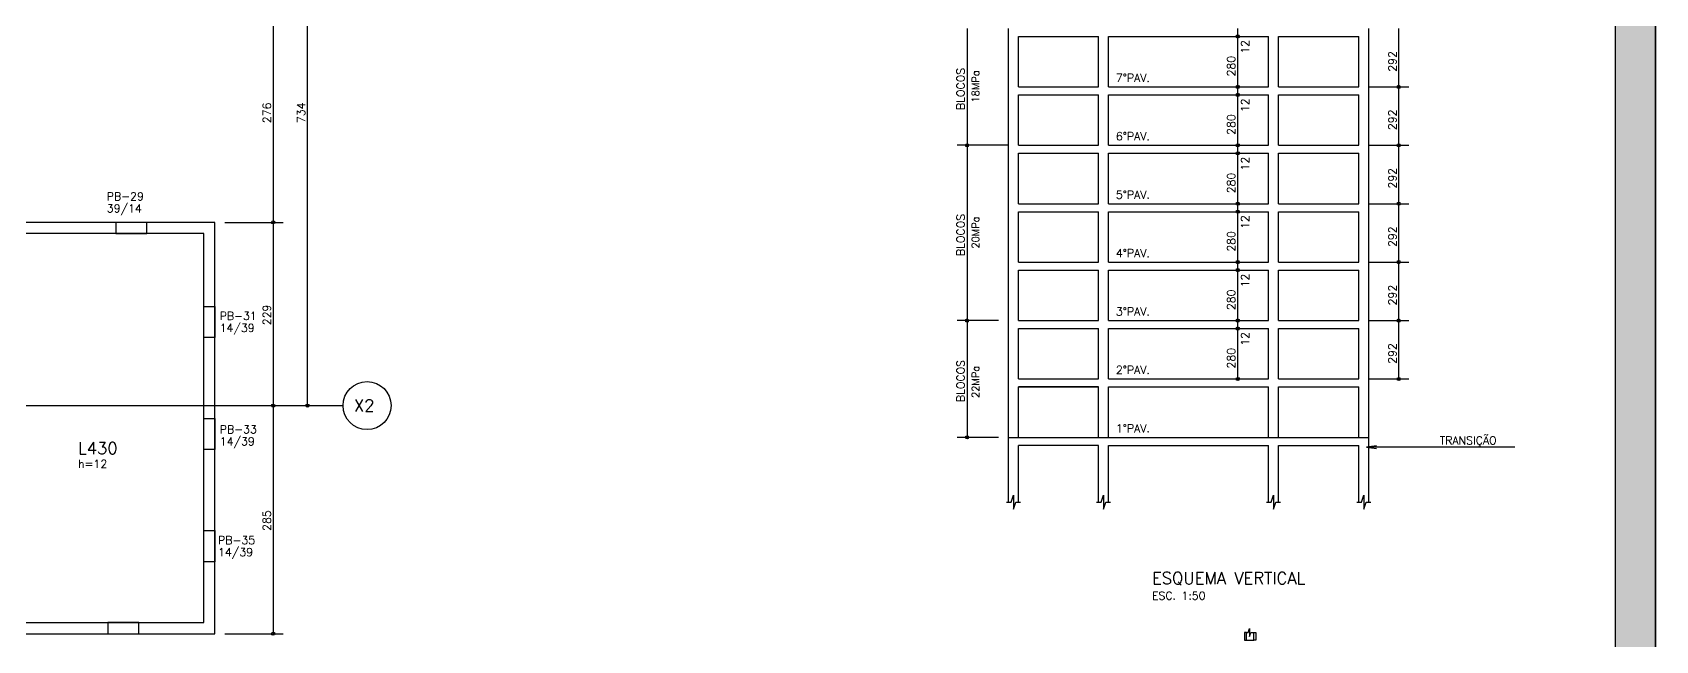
# Model space of a CAD drawing. Extents: x 182 to 6127, y -1204 to 3001.
# Drawn here: x 4099 to 6127, y 944 to 1704 of the extents above; entities that cross this region are included whole.
import ezdxf

# ---------------------------------------------------------------- set-up
doc = ezdxf.new("R2010")
doc.units = 0
doc.header["$LTSCALE"] = 100
doc.header["$MEASUREMENT"] = 0
doc.layers.get('0').update_dxf_attribs({"color": 245, "linetype": 'CONTINUOUS'})
for name, color, linetype in [('01', 7, 'CONTINUOUS'), ('10', 7, 'CONTINUOUS'), ('12', 7, 'CONTINUOUS'), ('13', 7, 'CONTINUOUS'), ('16', 5, 'CONTINUOUS'), ('18', 4, 'CONTINUOUS'), ('2', 7, 'CONTINUOUS'), ('221', 102, 'CONTINUOUS'), ('235', 7, 'CONTINUOUS'), ('248', 5, 'CONTINUOUS'), ('9', 3, 'CONTINUOUS')]:
    doc.layers.add(name, color=color, linetype=linetype)
doc.styles.get("Standard").update_dxf_attribs({"font": 'ROMANS.SHX'})

msp = doc.modelspace()

# ---------------------------------------------------------------- linework, layer by layer
for p, q in [((5318.10879, 1698.977369), (5318.10879, 1708.977365)), ((5768.10861, 1698.977369), (5768.10861, 1708.977365)), ((5318.10879, 1635.977365), (5318.10879, 1698.977369)), ((5330.608785, 1635.977365), (5330.608785, 1698.977369)), ((5330.608785, 1698.977369), (5430.608745, 1698.977369)), ((5430.608745, 1635.977365), (5430.608745, 1698.977369)), ((5430.608745, 1635.977365), (5430.608745, 1698.977369)), ((5443.10874, 1635.977365), (5443.10874, 1698.977369)), ((5443.10874, 1698.977369), (5643.10866, 1698.977369)), ((5643.10866, 1635.977365), (5643.10866, 1698.977369)), ((5655.608655, 1635.977365), (5655.608655, 1698.977369)), ((5655.608655, 1635.977365), (5655.608655, 1698.977369)), ((5655.608655, 1698.977369), (5755.608615, 1698.977369)), ((5755.608615, 1635.977365), (5755.608615, 1698.977369)), ((5768.10861, 1635.977365), (5768.10861, 1698.977369)), ((5318.10879, 1625.977266), (5318.10879, 1635.977262)), ((5318.10879, 1562.977262), (5318.10879, 1625.977266)), ((5330.608785, 1635.977262), (5430.608745, 1635.977262)), ((5330.608785, 1562.977262), (5330.608785, 1625.977266)), ((5330.608785, 1625.977266), (5430.608745, 1625.977266)), ((5430.608745, 1562.977262), (5430.608745, 1625.977266)), ((5430.608745, 1562.977262), (5430.608745, 1625.977266)), ((5443.10874, 1635.977262), (5643.10866, 1635.977262)), ((5443.10874, 1562.977262), (5443.10874, 1625.977266)), ((5443.10874, 1625.977266), (5643.10866, 1625.977266)), ((5643.10866, 1562.977262), (5643.10866, 1625.977266)), ((5655.608655, 1635.977262), (5755.608615, 1635.977262)), ((5655.608655, 1562.977262), (5655.608655, 1625.977266)), ((5655.608655, 1562.977262), (5655.608655, 1625.977266)), ((5655.608655, 1625.977266), (5755.608615, 1625.977266)), ((5755.608615, 1562.977262), (5755.608615, 1625.977266)), ((5768.10861, 1625.977266), (5768.10861, 1635.977262)), ((5768.10861, 1562.977262), (5768.10861, 1625.977266)), ((5318.10879, 1552.977163), (5318.10879, 1562.977159)), ((5330.608785, 1562.977159), (5430.608745, 1562.977159)), ((5443.10874, 1562.977159), (5643.10866, 1562.977159)), ((5655.608655, 1562.977159), (5755.608615, 1562.977159)), ((5768.10861, 1552.977163), (5768.10861, 1562.977159)), ((5318.10879, 1489.977159), (5318.10879, 1552.977163)), ((5330.608785, 1489.977159), (5330.608785, 1552.977163)), ((5330.608785, 1552.977163), (5430.608745, 1552.977163)), ((5430.608745, 1489.977159), (5430.608745, 1552.977163)), ((5430.608745, 1489.977159), (5430.608745, 1552.977163)), ((5443.10874, 1489.977159), (5443.10874, 1552.977163)), ((5443.10874, 1552.977163), (5643.10866, 1552.977163)), ((5643.10866, 1489.977159), (5643.10866, 1552.977163)), ((5655.608655, 1489.977159), (5655.608655, 1552.977163)), ((5655.608655, 1489.977159), (5655.608655, 1552.977163)), ((5655.608655, 1552.977163), (5755.608615, 1552.977163)), ((5755.608615, 1489.977159), (5755.608615, 1552.977163)), ((5768.10861, 1489.977159), (5768.10861, 1552.977163)), ((5318.10879, 1479.977059), (5318.10879, 1489.977055)), ((5330.608785, 1489.977055), (5430.608745, 1489.977055)), ((5443.10874, 1489.977055), (5643.10866, 1489.977055)), ((5655.608655, 1489.977055), (5755.608615, 1489.977055)), ((5768.10861, 1479.977059), (5768.10861, 1489.977055)), ((5318.10879, 1416.977055), (5318.10879, 1479.977059)), ((5330.608785, 1416.977055), (5330.608785, 1479.977059)), ((5330.608785, 1479.977059), (5430.608745, 1479.977059)), ((5430.608745, 1416.977055), (5430.608745, 1479.977059)), ((5430.608745, 1416.977055), (5430.608745, 1479.977059)), ((5443.10874, 1416.977055), (5443.10874, 1479.977059)), ((5443.10874, 1479.977059), (5643.10866, 1479.977059)), ((5643.10866, 1416.977055), (5643.10866, 1479.977059)), ((5655.608655, 1416.977055), (5655.608655, 1479.977059)), ((5655.608655, 1416.977055), (5655.608655, 1479.977059)), ((5655.608655, 1479.977059), (5755.608615, 1479.977059)), ((5755.608615, 1416.977055), (5755.608615, 1479.977059)), ((5768.10861, 1416.977055), (5768.10861, 1479.977059)), ((5318.10879, 1406.976956), (5318.10879, 1416.976952)), ((5318.10879, 1343.976952), (5318.10879, 1406.976956)), ((5330.608785, 1416.976952), (5430.608745, 1416.976952)), ((5330.608785, 1343.976952), (5330.608785, 1406.976956)), ((5330.608785, 1406.976956), (5430.608745, 1406.976956)), ((5430.608745, 1343.976952), (5430.608745, 1406.976956)), ((5430.608745, 1343.976952), (5430.608745, 1406.976956)), ((5443.10874, 1416.976952), (5643.10866, 1416.976952)), ((5443.10874, 1343.976952), (5443.10874, 1406.976956)), ((5443.10874, 1406.976956), (5643.10866, 1406.976956)), ((5643.10866, 1343.976952), (5643.10866, 1406.976956)), ((5655.608655, 1416.976952), (5755.608615, 1416.976952)), ((5655.608655, 1343.976952), (5655.608655, 1406.976956)), ((5655.608655, 1343.976952), (5655.608655, 1406.976956)), ((5655.608655, 1406.976956), (5755.608615, 1406.976956)), ((5755.608615, 1343.976952), (5755.608615, 1406.976956)), ((5768.10861, 1406.976956), (5768.10861, 1416.976952)), ((5768.10861, 1343.976952), (5768.10861, 1406.976956)), ((5318.10879, 1333.976853), (5318.10879, 1343.976849)), ((5330.608785, 1343.976849), (5430.608745, 1343.976849)), ((5443.10874, 1343.976849), (5643.10866, 1343.976849)), ((5655.608655, 1343.976849), (5755.608615, 1343.976849)), ((5768.10861, 1333.976853), (5768.10861, 1343.976849)), ((5318.10879, 1270.976849), (5318.10879, 1333.976853)), ((5330.608785, 1270.976849), (5330.608785, 1333.976853)), ((5330.608785, 1333.976853), (5430.608745, 1333.976853)), ((5430.608745, 1270.976849), (5430.608745, 1333.976853)), ((5430.608745, 1270.976849), (5430.608745, 1333.976853)), ((5443.10874, 1270.976849), (5443.10874, 1333.976853)), ((5443.10874, 1333.976853), (5643.10866, 1333.976853)), ((5643.10866, 1270.976849), (5643.10866, 1333.976853)), ((5655.608655, 1270.976849), (5655.608655, 1333.976853)), ((5655.608655, 1270.976849), (5655.608655, 1333.976853)), ((5655.608655, 1333.976853), (5755.608615, 1333.976853)), ((5755.608615, 1270.976849), (5755.608615, 1333.976853)), ((5768.10861, 1270.976849), (5768.10861, 1333.976853)), ((5318.10879, 1260.976853), (5318.10879, 1270.976849)), ((5318.10879, 1197.976849), (5318.10879, 1260.976853)), ((5330.608785, 1270.976849), (5430.608745, 1270.976849)), ((5430.608745, 1260.976853), (5330.608785, 1260.976853)), ((5330.608785, 1197.976849), (5330.608785, 1260.976853)), ((5330.608785, 1260.976853), (5430.608745, 1260.976853)), ((5430.608745, 1197.976849), (5430.608745, 1260.976853)), ((5430.608745, 1197.976849), (5430.608745, 1260.976853)), ((5443.10874, 1270.976849), (5643.10866, 1270.976849)), ((5443.10874, 1270.976746), (5643.10866, 1270.976746)), ((5443.10874, 1260.976853), (5643.10866, 1260.976853)), ((5443.10874, 1197.976849), (5443.10874, 1260.976853)), ((5443.10874, 1260.976853), (5643.10866, 1260.976853)), ((5643.10866, 1197.976849), (5643.10866, 1260.976853)), ((5655.608655, 1270.976849), (5755.608615, 1270.976849)), ((5655.608655, 1260.976853), (5755.608615, 1260.976853)), ((5655.608655, 1197.976849), (5655.608655, 1260.976853)), ((5655.608655, 1197.976849), (5655.608655, 1260.976853)), ((5655.608655, 1260.976853), (5755.608615, 1260.976853)), ((5755.608615, 1197.976849), (5755.608615, 1260.976853)), ((5768.10861, 1260.976853), (5768.10861, 1270.976849)), ((5768.10861, 1197.976849), (5768.10861, 1260.976853)), ((5318.10879, 1187.976853), (5318.10879, 1197.976849)), ((5318.10879, 1197.976849), (5443.10874, 1197.976849)), ((5443.10874, 1197.976849), (5643.10866, 1197.976849)), ((5443.10874, 1197.976746), (5655.608655, 1197.976746)), ((5655.608655, 1197.976849), (5768.10861, 1197.976849)), ((5768.10861, 1187.976853), (5768.10861, 1197.976849)), ((5318.10879, 1116.976849), (5318.10879, 1187.976853)), ((5318.10879, 1116.976849), (5318.10879, 1187.976853)), ((5330.608785, 1116.976849), (5330.608785, 1187.976853)), ((5430.608745, 1187.976853), (5330.608785, 1187.976853)), ((5430.608745, 1116.976849), (5430.608745, 1187.976853)), ((5430.608745, 1116.976849), (5430.608745, 1187.976853)), ((5443.10874, 1116.976849), (5443.10874, 1187.976853)), ((5443.10874, 1187.976853), (5643.10866, 1187.976853)), ((5643.10866, 1116.976849), (5643.10866, 1187.976853)), ((5655.608655, 1116.976849), (5655.608655, 1187.976853)), ((5655.608655, 1116.976849), (5655.608655, 1187.976853)), ((5655.608655, 1187.976853), (5755.608615, 1187.976853)), ((5755.608615, 1116.976849), (5755.608615, 1187.976853)), ((5768.10861, 1116.976849), (5768.10861, 1187.976853)), ((5768.10861, 1116.976849), (5768.10861, 1187.976853))]:
    msp.add_line(p, q)
for points in [[(181.530458, -1204.290025), (6126.530458, -1204.290025), (6126.530458, 3000.709975), (181.530458, 3000.709975), (181.530458, -1204.290025)], [(6076.530458, 3000.709975), (6126.530458, 3000.709975), (6126.530458, -1204.290025), (6076.530458, -1204.290025), (6076.530458, 3000.709975)], [(306.530458, -1154.290025), (6076.530458, -1154.290025), (6076.530458, 2950.709975), (306.530458, 2950.709975), (306.530458, -1154.290025)], [(5315.60879, 1116.976849), (5321.442133, 1116.976849), (5324.358788, 1125.726846), (5324.358788, 1108.226852), (5327.275459, 1116.976849), (5333.108785, 1116.976849)], [(5428.108745, 1116.976849), (5433.942088, 1116.976849), (5436.858743, 1125.726846), (5436.858743, 1108.226852), (5439.775414, 1116.976849), (5445.60874, 1116.976849)], [(5640.60866, 1116.976849), (5646.442003, 1116.976849), (5649.358658, 1125.726846), (5649.358658, 1108.226852), (5652.275329, 1116.976849), (5658.108655, 1116.976849)], [(5753.108615, 1116.976849), (5758.941958, 1116.976849), (5761.858613, 1125.726846), (5761.858613, 1108.226852), (5764.775284, 1116.976849), (5770.60861, 1116.976849)]]:
    msp.add_lwpolyline(points)
at = {"layer": '01'}
for points in [[(4032.595874, 1226.626464), (4046.595874, 1226.626464), (4046.595874, 966.626464), (4312.595874, 966.626464), (4312.595874, 1452.626464), (3886.595874, 1452.626464), (3886.595874, 1317.626464), (3557.595874, 1317.626464), (3557.595874, 1517.626464), (3227.595874, 1517.626464), (3227.595874, 1597.626464), (3126.595874, 1597.626464), (3126.595874, 966.626464), (3892.595874, 966.626464), (3892.595874, 1226.626464), (3906.595874, 1226.626464), (3906.595874, 966.626464), (4032.595874, 966.626464), (4032.595874, 1226.626464)], [(3571.595874, 952.626464), (4326.595874, 952.626464), (4326.595874, 1466.626464), (3981.595867, 1466.626464)]]:
    msp.add_lwpolyline(points, dxfattribs=at)
at = {"layer": '18'}
msp.add_line((482.595874, 1237.626464), (4486.595874, 1237.626464), dxfattribs=at)
msp.add_circle((4516.595874, 1237.626464), 30, dxfattribs=at)
at = {"layer": '2'}
for points in [[(4241.595874, 1466.626464), (4202.595874, 1466.626464), (4202.595874, 1452.626464), (4241.595874, 1452.626464), (4241.595874, 1466.626464)], [(4312.595874, 1322.626464), (4312.595874, 1361.626464), (4326.595874, 1361.626464), (4326.595874, 1322.626464), (4312.595874, 1322.626464)], [(4312.595874, 1182.626464), (4312.595874, 1221.626464), (4326.595874, 1221.626464), (4326.595874, 1182.626464), (4312.595874, 1182.626464)], [(4312.595874, 1042.626464), (4312.595874, 1081.626464), (4326.595874, 1081.626464), (4326.595874, 1042.626464), (4312.595874, 1042.626464)], [(4192.595874, 952.626464), (4231.595874, 952.626464), (4231.595874, 966.626464), (4192.595874, 966.626464), (4192.595874, 952.626464)]]:
    msp.add_lwpolyline(points, dxfattribs=at)
at = {"layer": '221', "color": 11, "linetype": 'Continuous'}
for p, q in [((4442.150259, 1237.626464), (4442.150259, 1971.626464)), ((4399.392236, 1742.626464), (4399.392236, 1466.626464)), ((5266.250938, 1708.977365), (5266.250938, 1562.977158)), ((5318.108785, 1562.977262), (5253.750938, 1562.977262)), ((5305.60879, 1562.977158), (5253.750938, 1562.977158)), ((5266.250938, 1562.977262), (5266.250938, 1343.976848)), ((4339.095874, 1466.626464), (4411.892236, 1466.626464)), ((4339.095874, 1466.626464), (4411.892236, 1466.626464)), ((4399.392236, 1466.626464), (4399.392236, 1237.626464)), ((5305.608785, 1343.977055), (5253.750938, 1343.977055)), ((5305.60879, 1343.976848), (5253.750938, 1343.976848)), ((5266.250938, 1343.977055), (5266.250938, 1197.976848)), ((4399.392236, 1237.626464), (4399.392236, 952.626464)), ((4409.80701, 1237.626464), (4411.892236, 1237.626464)), ((4409.80701, 1237.626464), (4411.892236, 1237.626464)), ((4451.164326, 1237.626464), (4454.650259, 1237.626464)), ((5305.60879, 1197.976848), (5253.750938, 1197.976848)), ((4339.095874, 952.626464), (4411.892236, 952.626464))]:
    msp.add_line(p, q, dxfattribs=at)
at = {"layer": '221'}
for p, q in [((5604.552236, 1698.977369), (5604.552236, 1708.977365)), ((5805.60861, 1635.977365), (5805.60861, 1708.977365)), ((5604.552236, 1635.977365), (5604.552236, 1698.977369)), ((5604.552236, 1625.977266), (5604.552236, 1635.977262)), ((5604.552236, 1562.977262), (5604.552236, 1625.977266)), ((5768.10861, 1635.977262), (5817.60861, 1635.977262)), ((5789.180246, 1635.977365), (5818.10861, 1635.977365)), ((5789.180246, 1635.977262), (5818.10861, 1635.977262)), ((5805.60861, 1562.977262), (5805.60861, 1635.977262)), ((5604.552236, 1552.977163), (5604.552236, 1562.977159)), ((5768.10861, 1562.977159), (5817.60861, 1562.977159)), ((5789.180246, 1562.977262), (5818.10861, 1562.977262)), ((5789.180246, 1562.977159), (5818.10861, 1562.977159)), ((5805.60861, 1489.977159), (5805.60861, 1562.977159)), ((5604.552236, 1489.977159), (5604.552236, 1552.977163)), ((5604.552236, 1479.977059), (5604.552236, 1489.977055)), ((5768.10861, 1489.977055), (5817.60861, 1489.977055)), ((5789.180246, 1489.977159), (5818.10861, 1489.977159)), ((5789.180246, 1489.977055), (5818.10861, 1489.977055)), ((5805.60861, 1416.977055), (5805.60861, 1489.977055)), ((5604.552236, 1416.977055), (5604.552236, 1479.977059)), ((5604.552236, 1406.976956), (5604.552236, 1416.976952)), ((5604.552236, 1343.976952), (5604.552236, 1406.976956)), ((5768.10861, 1416.976952), (5817.60861, 1416.976952)), ((5789.180246, 1416.977055), (5818.10861, 1416.977055)), ((5789.180246, 1416.976952), (5818.10861, 1416.976952)), ((5805.60861, 1343.976952), (5805.60861, 1416.976952)), ((5604.552236, 1333.976853), (5604.552236, 1343.976849)), ((5768.10861, 1343.976849), (5817.60861, 1343.976849)), ((5789.180246, 1343.976952), (5818.10861, 1343.976952)), ((5789.180246, 1343.976849), (5818.10861, 1343.976849)), ((5805.60861, 1270.976849), (5805.60861, 1343.976849)), ((5604.552236, 1270.976849), (5604.552236, 1333.976853)), ((5768.10861, 1270.976849), (5817.60861, 1270.976849)), ((5789.180246, 1270.976849), (5818.10861, 1270.976849))]:
    msp.add_line(p, q, dxfattribs=at)
at = {"layer": '221', "color": 11, "linetype": 'Continuous'}
msp.add_lwpolyline([(5950.799388, 1185.573279), (5765.412836, 1185.573279), (5777.805897, 1187.204856), (5765.412836, 1185.573279), (5777.805897, 1183.941701)], dxfattribs=at)
at = {"layer": '221'}
for centre, radius in [((5604.552236, 1698.977369), 2), ((5604.552236, 1698.977369), 2), ((5604.552236, 1698.977369), 1), ((5604.552236, 1698.977369), 1), ((5604.552236, 1635.977262), 2), ((5604.552236, 1625.977266), 2), ((5604.552236, 1625.977266), 2), ((5604.552236, 1635.977262), 1), ((5604.552236, 1625.977266), 1), ((5604.552236, 1625.977266), 1), ((5805.60861, 1635.977262), 2), ((5805.60861, 1635.977262), 2), ((5805.60861, 1635.977262), 2), ((5805.60861, 1635.977262), 2), ((5805.60861, 1635.977262), 2), ((5805.60861, 1635.977262), 2), ((5805.60861, 1635.977262), 2), ((5805.60861, 1635.977262), 2), ((5805.60861, 1635.977262), 2), ((5805.60861, 1635.977262), 2), ((5805.60861, 1635.977262), 1), ((5805.60861, 1635.977262), 1), ((5805.60861, 1635.977262), 1), ((5805.60861, 1635.977262), 1), ((5805.60861, 1635.977262), 1), ((5805.60861, 1635.977262), 1), ((5805.60861, 1635.977262), 1), ((5805.60861, 1635.977262), 1), ((5805.60861, 1635.977262), 1), ((5805.60861, 1635.977262), 1), ((5604.552236, 1562.977159), 2), ((5604.552236, 1562.977159), 1), ((5805.60861, 1562.977159), 2), ((5805.60861, 1562.977159), 2), ((5805.60861, 1562.977159), 2), ((5805.60861, 1562.977159), 2), ((5805.60861, 1562.977159), 2), ((5805.60861, 1562.977159), 2), ((5805.60861, 1562.977159), 2), ((5805.60861, 1562.977159), 2), ((5805.60861, 1562.977159), 2), ((5805.60861, 1562.977159), 2), ((5805.60861, 1562.977159), 1), ((5805.60861, 1562.977159), 1), ((5805.60861, 1562.977159), 1), ((5805.60861, 1562.977159), 1), ((5805.60861, 1562.977159), 1), ((5805.60861, 1562.977159), 1), ((5805.60861, 1562.977159), 1), ((5805.60861, 1562.977159), 1), ((5805.60861, 1562.977159), 1), ((5805.60861, 1562.977159), 1), ((5604.552236, 1552.977163), 2), ((5604.552236, 1552.977163), 2), ((5604.552236, 1552.977163), 1), ((5604.552236, 1552.977163), 1), ((5604.552236, 1489.977055), 2), ((5604.552236, 1479.977059), 2), ((5604.552236, 1479.977059), 2), ((5604.552236, 1489.977055), 1), ((5604.552236, 1479.977059), 1), ((5604.552236, 1479.977059), 1), ((5805.60861, 1489.977055), 2), ((5805.60861, 1489.977055), 2), ((5805.60861, 1489.977055), 2), ((5805.60861, 1489.977055), 2), ((5805.60861, 1489.977055), 2), ((5805.60861, 1489.977055), 2), ((5805.60861, 1489.977055), 2), ((5805.60861, 1489.977055), 2), ((5805.60861, 1489.977055), 2), ((5805.60861, 1489.977055), 2), ((5805.60861, 1489.977055), 1), ((5805.60861, 1489.977055), 1), ((5805.60861, 1489.977055), 1), ((5805.60861, 1489.977055), 1), ((5805.60861, 1489.977055), 1), ((5805.60861, 1489.977055), 1), ((5805.60861, 1489.977055), 1), ((5805.60861, 1489.977055), 1), ((5805.60861, 1489.977055), 1), ((5805.60861, 1489.977055), 1), ((5604.552236, 1416.976952), 2), ((5604.552236, 1406.976956), 2), ((5604.552236, 1406.976956), 2), ((5604.552236, 1416.976952), 1), ((5604.552236, 1406.976956), 1), ((5604.552236, 1406.976956), 1), ((5805.60861, 1416.976952), 2), ((5805.60861, 1416.976952), 2), ((5805.60861, 1416.976952), 2), ((5805.60861, 1416.976952), 2), ((5805.60861, 1416.976952), 2), ((5805.60861, 1416.976952), 2), ((5805.60861, 1416.976952), 2), ((5805.60861, 1416.976952), 2), ((5805.60861, 1416.976952), 2), ((5805.60861, 1416.976952), 2), ((5805.60861, 1416.976952), 1), ((5805.60861, 1416.976952), 1), ((5805.60861, 1416.976952), 1), ((5805.60861, 1416.976952), 1), ((5805.60861, 1416.976952), 1), ((5805.60861, 1416.976952), 1), ((5805.60861, 1416.976952), 1), ((5805.60861, 1416.976952), 1), ((5805.60861, 1416.976952), 1), ((5805.60861, 1416.976952), 1), ((5604.552236, 1343.976849), 2), ((5604.552236, 1343.976849), 1), ((5805.60861, 1343.976849), 2), ((5805.60861, 1343.976849), 2), ((5805.60861, 1343.976849), 2), ((5805.60861, 1343.976849), 2), ((5805.60861, 1343.976849), 2), ((5805.60861, 1343.976849), 2), ((5805.60861, 1343.976849), 2), ((5805.60861, 1343.976849), 2), ((5805.60861, 1343.976849), 2), ((5805.60861, 1343.976849), 2), ((5805.60861, 1343.976849), 1), ((5805.60861, 1343.976849), 1), ((5805.60861, 1343.976849), 1), ((5805.60861, 1343.976849), 1), ((5805.60861, 1343.976849), 1), ((5805.60861, 1343.976849), 1), ((5805.60861, 1343.976849), 1), ((5805.60861, 1343.976849), 1), ((5805.60861, 1343.976849), 1), ((5805.60861, 1343.976849), 1), ((5604.552236, 1333.976853), 2), ((5604.552236, 1333.976853), 2), ((5604.552236, 1333.976853), 1), ((5604.552236, 1333.976853), 1), ((5604.552236, 1270.976746), 2), ((5604.552236, 1270.976746), 2), ((5604.552236, 1270.976746), 1), ((5604.552236, 1270.976746), 1), ((5805.60861, 1270.976849), 2), ((5805.60861, 1270.976849), 2), ((5805.60861, 1270.976849), 2), ((5805.60861, 1270.976849), 2), ((5805.60861, 1270.976849), 2), ((5805.60861, 1270.976849), 2), ((5805.60861, 1270.976849), 2), ((5805.60861, 1270.976849), 2), ((5805.60861, 1270.976849), 2), ((5805.60861, 1270.976849), 2), ((5805.60861, 1270.976746), 2), ((5805.60861, 1270.976746), 2), ((5805.60861, 1270.976746), 2), ((5805.60861, 1270.976746), 2), ((5805.60861, 1270.976746), 2), ((5805.60861, 1270.976746), 2), ((5805.60861, 1270.976746), 2), ((5805.60861, 1270.976746), 2), ((5805.60861, 1270.976746), 2), ((5805.60861, 1270.976746), 2), ((5805.60861, 1270.976849), 1), ((5805.60861, 1270.976849), 1), ((5805.60861, 1270.976849), 1), ((5805.60861, 1270.976849), 1), ((5805.60861, 1270.976849), 1), ((5805.60861, 1270.976849), 1), ((5805.60861, 1270.976849), 1), ((5805.60861, 1270.976849), 1), ((5805.60861, 1270.976849), 1), ((5805.60861, 1270.976849), 1), ((5805.60861, 1270.976746), 1), ((5805.60861, 1270.976746), 1), ((5805.60861, 1270.976746), 1), ((5805.60861, 1270.976746), 1), ((5805.60861, 1270.976746), 1), ((5805.60861, 1270.976746), 1), ((5805.60861, 1270.976746), 1), ((5805.60861, 1270.976746), 1), ((5805.60861, 1270.976746), 1), ((5805.60861, 1270.976746), 1)]:
    msp.add_circle(centre, radius, dxfattribs=at)
at = {"layer": '221', "color": 11, "linetype": 'Continuous'}
for centre, radius in [((5266.250938, 1562.977262), 2), ((5266.250938, 1562.977158), 2), ((5266.250938, 1562.977262), 1), ((5266.250938, 1562.977158), 1), ((4399.392236, 1466.626464), 2), ((4399.392236, 1466.626464), 2), ((4399.392236, 1466.626464), 1), ((4399.392236, 1466.626464), 1), ((5266.250938, 1343.977055), 2), ((5266.250938, 1343.976848), 2), ((5266.250938, 1343.977055), 1), ((5266.250938, 1343.976848), 1), ((4399.392236, 1237.626464), 2), ((4399.392236, 1237.626464), 2), ((4399.392236, 1237.626464), 1), ((4399.392236, 1237.626464), 1), ((4442.150259, 1237.626464), 2), ((4442.150259, 1237.626464), 1), ((5266.250938, 1197.976848), 2), ((5266.250938, 1197.976848), 1), ((4399.392236, 952.626464), 2), ((4399.392236, 952.626464), 1)]:
    msp.add_circle(centre, radius, dxfattribs=at)
at = {"layer": '235'}
for points in [[(6076.530458, 3000.709975), (6126.530458, 3000.709975), (6126.530458, -1204.290025)], [(6076.530458, 3000.709975), (6126.530458, -1204.290025), (6126.530458, -1204.290025)], [(6076.530458, 3000.709975), (6126.530458, -1204.290025), (6076.530458, -1204.290025)], [(6076.530458, 3000.709975), (6076.530458, -1204.290025), (6076.530458, -1204.290025)], [(6076.530458, 3000.709975), (6076.530458, -1204.290025), (6076.530458, 3000.709975)]]:
    msp.add_solid(points, dxfattribs=at)
at = {"layer": '248'}
for p, q in [((5615.408725, 954.076993), (5617.575399, 954.076993)), ((5617.575399, 954.076993), (5619.283725, 959.201993)), ((5619.283725, 959.201993), (5619.283725, 948.951994)), ((5619.283725, 948.951994), (5620.992062, 954.076993)), ((5620.992062, 954.076993), (5624.408725, 954.076993)), ((5615.408725, 944.576993), (5624.408725, 944.576993))]:
    msp.add_line(p, q, dxfattribs=at)
for points in [[(5615.408725, 944.576993), (5615.408725, 954.076993), (5612.908725, 954.076993), (5612.908725, 944.576993), (5615.408725, 944.576993)], [(5624.408725, 944.576993), (5624.408725, 954.076993), (5626.908725, 954.076993), (5626.908725, 944.576993), (5624.408725, 944.576993)]]:
    msp.add_lwpolyline(points, dxfattribs=at)

# ---------------------------------------------------------------- texts
for s, p in [('7%%dPAV.', (5452.27513, 1642.241704)), ('6%%dPAV.', (5452.27513, 1569.241601)), ('5%%dPAV.', (5452.27513, 1496.241498)), ('4%%dPAV.', (5452.27513, 1423.241394)), ('3%%dPAV.', (5452.27513, 1350.241291)), ('2%%dPAV.', (5452.27513, 1277.241085)), ('1%%dPAV.', (5452.27513, 1204.241085)), ('ESC. 1:50', (5497.353522, 995.124854))]:
    msp.add_text(s, height=10).set_placement(p)
at = {"layer": '10', "linetype": 'Continuous'}
msp.add_text('L430', height=15, dxfattribs=at).set_placement((4155.441405, 1176.911775))
at = {"layer": '12', "linetype": 'Continuous'}
for s, p in [('39/14', (4191.436561, 1479.136881)), ('14/39', (4332.398954, 1329.733503)), ('14/39', (4332.577166, 1187.98648)), ('14/39', (4330.44981, 1049.512088))]:
    msp.add_text(s, height=10, dxfattribs=at).set_placement(p)
at = {"layer": '13', "linetype": 'Continuous'}
msp.add_text('h=12', height=10, dxfattribs=at).set_placement((4155.441405, 1159.911775))
at = {"layer": '16'}
msp.add_text('ESQUEMA VERTICAL', height=15, dxfattribs=at).set_placement((5497.353522, 1014.624353))
at = {"layer": '18'}
msp.add_text('X2', height=15, rotation=360, dxfattribs=at).set_placement((4500.111736, 1230.127814))
at = {"layer": '221'}
for s, p in [('12', (5618.593228, 1677.449257)), ('280', (5601.277548, 1649.023608)), ('292', (5802.779629, 1654.921925)), ('12', (5618.593228, 1604.449154)), ('292', (5802.779629, 1581.921822)), ('280', (5601.277548, 1576.023505)), ('12', (5618.593228, 1531.449051)), ('280', (5601.277548, 1503.023401)), ('292', (5802.779629, 1508.921719)), ('12', (5618.593228, 1458.448947)), ('292', (5802.779629, 1435.921615)), ('280', (5601.277548, 1430.023298)), ('12', (5618.593228, 1385.448844)), ('280', (5601.277548, 1357.023195)), ('292', (5802.779629, 1362.921512)), ('12', (5618.593228, 1312.448741)), ('280', (5601.277548, 1284.023092)), ('292', (5802.779629, 1289.921409))]:
    msp.add_text(s, height=10, rotation=90, dxfattribs=at).set_placement(p)
at = {"layer": '221', "color": 11, "linetype": 'Continuous'}
for s, p in [('BLOCOS', (5263.250938, 1606.977261)), ('276', (4396.392236, 1590.626464)), ('734', (4439.150259, 1590.626464)), ('BLOCOS', (5263.250938, 1424.477055)), ('229', (4396.392236, 1338.126464)), ('BLOCOS', (5263.250938, 1241.976952)), ('285', (4396.392236, 1081.126464))]:
    msp.add_text(s, height=10, rotation=90, dxfattribs=at).set_placement(p)
at = {"layer": '221', "color": 11}
for s, p in [('18MPa', (5281.370824, 1616.4747)), ('20MPa', (5281.370824, 1433.883508)), ('22MPa', (5281.370824, 1247.224781))]:
    msp.add_text(s, height=9, rotation=90, dxfattribs=at).set_placement(p)
at = {"layer": '221', "color": 11, "linetype": 'Continuous'}
msp.add_text('TRANSIÇÃO', height=10, dxfattribs=at).set_placement((5856.848777, 1189.161803))
at = {"layer": '9', "linetype": 'Continuous'}
for s, p in [('PB-29', (4191.436561, 1494.136881)), ('PB-31', (4332.398954, 1344.733503)), ('PB-33', (4332.577166, 1202.98648)), ('PB-35', (4330.44981, 1064.512088))]:
    msp.add_text(s, height=10, dxfattribs=at).set_placement(p)

doc.saveas('drawing.dxf')
